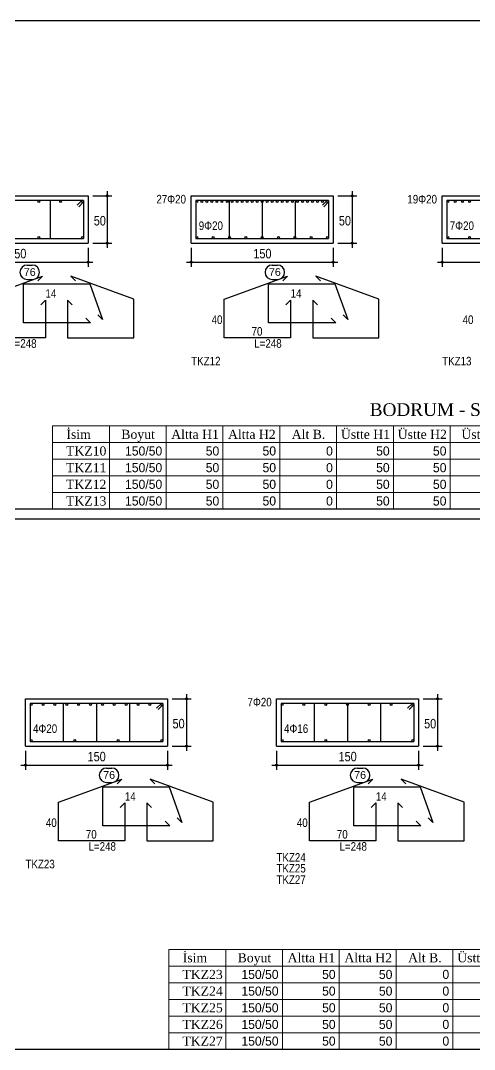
# Model space of a CAD drawing. Header units: metres. Extents: x 419734 to 420376, y 4564732 to 4565123.
# Drawn here: x 420126.03 to 420130.83, y 4565041.7 to 4565052.57 of the extents above; entities that cross this region are included whole.
import ezdxf

# ---------------------------------------------------------------- set-up
doc = ezdxf.new("R2010")
doc.units = ezdxf.units.M
for name, color, linetype in [('Standart', 7, 'Continuous'), ('SW_DIM', 33, 'Continuous'), ('SW_REINFORCEMENT', 7, 'Continuous'), ('SW_SEZIONI_CARPENTERIA', 4, 'Continuous'), ('SW_TXT_TESTI', 1, 'Continuous')]:
    doc.layers.add(name, color=color, linetype=linetype)
doc.styles.add('ACA_1', font='ARIALN.TTF')
doc.styles.add('arial_1_18', font='arial.ttf', dxfattribs={"height": 0.2})
doc.styles.add('SWS', font='ARIALN.TTF')
doc.styles.add('symbol_1_18', font='symbol.ttf', dxfattribs={"height": 0.2})
doc.styles.add('times new roman_1_18', font='times.ttf', dxfattribs={"height": 0.2})

msp = doc.modelspace()

# ---------------------------------------------------------------- linework, layer by layer
for points in [[(420099.2896, 4565052.56868), (420137.17244, 4565052.56868), (420137.17244, 4565047.40746), (420099.2896, 4565047.40746)], [(420099.2896, 4565047.30746), (420138.40152, 4565047.30746), (420138.40152, 4565041.70378), (420099.2896, 4565041.70378)]]:
    msp.add_lwpolyline(points, close=True)
at = {"layer": 'Standart', "color": 1, "linetype": 'Continuous', "lineweight": 5}
for points in [[(420126.37244, 4565048.28746), (420137.17244, 4565048.28746)], [(420126.37244, 4565048.28746), (420126.37244, 4565047.40746)], [(420126.97244, 4565048.28746), (420126.97244, 4565047.40746)], [(420127.57244, 4565048.28746), (420127.57244, 4565047.40746)], [(420128.17244, 4565048.28746), (420128.17244, 4565047.40746)], [(420128.77244, 4565048.28746), (420128.77244, 4565047.40746)], [(420129.37244, 4565048.28746), (420129.37244, 4565047.40746)], [(420129.97244, 4565048.28746), (420129.97244, 4565047.40746)], [(420130.57244, 4565048.28746), (420130.57244, 4565047.40746)], [(420126.37244, 4565048.11146), (420137.17244, 4565048.11146)], [(420126.37244, 4565047.93546), (420137.17244, 4565047.93546)], [(420126.37244, 4565047.75946), (420137.17244, 4565047.75946)], [(420126.37244, 4565047.58346), (420137.17244, 4565047.58346)], [(420126.37244, 4565047.40746), (420137.17244, 4565047.40746)], [(420127.60152, 4565042.75978), (420138.40152, 4565042.75978)], [(420127.60152, 4565042.75978), (420127.60152, 4565041.70378)], [(420128.20152, 4565042.75978), (420128.20152, 4565041.70378)], [(420128.80152, 4565042.75978), (420128.80152, 4565041.70378)], [(420129.40152, 4565042.75978), (420129.40152, 4565041.70378)], [(420130.00152, 4565042.75978), (420130.00152, 4565041.70378)], [(420130.60152, 4565042.75978), (420130.60152, 4565041.70378)], [(420127.60152, 4565042.58378), (420138.40152, 4565042.58378)], [(420127.60152, 4565042.40778), (420138.40152, 4565042.40778)], [(420127.60152, 4565042.23178), (420138.40152, 4565042.23178)], [(420127.60152, 4565042.05578), (420138.40152, 4565042.05578)], [(420127.60152, 4565041.87978), (420138.40152, 4565041.87978)], [(420127.60152, 4565041.70378), (420138.40152, 4565041.70378)]]:
    msp.add_lwpolyline(points, dxfattribs=at)
at = {"layer": 'SW_DIM'}
for points in [[(420126.79802, 4565050.7176), (420126.99802, 4565050.7176)], [(420126.94802, 4565050.7676), (420126.94802, 4565050.1676)], [(420129.38692, 4565050.7176), (420129.58692, 4565050.7176)], [(420129.53692, 4565050.7676), (420129.53692, 4565050.1676)], [(420126.74802, 4565050.1676), (420126.74802, 4565049.9676)], [(420126.79802, 4565050.2176), (420126.99802, 4565050.2176)], [(420127.83692, 4565050.1676), (420127.83692, 4565049.9676)], [(420129.33692, 4565050.1676), (420129.33692, 4565049.9676)], [(420129.38692, 4565050.2176), (420129.58692, 4565050.2176)], [(420130.48798, 4565050.1676), (420130.48798, 4565049.9676)], [(420125.19802, 4565050.0176), (420126.79802, 4565050.0176)], [(420127.78692, 4565050.0176), (420129.38692, 4565050.0176)], [(420130.43798, 4565050.0176), (420132.03798, 4565050.0176)], [(420127.6364, 4565045.40638), (420127.8364, 4565045.40638)], [(420127.7864, 4565045.45638), (420127.7864, 4565044.85638)], [(420130.28745, 4565045.40638), (420130.48745, 4565045.40638)], [(420130.43745, 4565045.45638), (420130.43745, 4565044.85638)], [(420126.0864, 4565044.85638), (420126.0864, 4565044.65638)], [(420127.5864, 4565044.85638), (420127.5864, 4565044.65638)], [(420127.6364, 4565044.90638), (420127.8364, 4565044.90638)], [(420128.73745, 4565044.85638), (420128.73745, 4565044.65638)], [(420130.23745, 4565044.85638), (420130.23745, 4565044.65638)], [(420130.28745, 4565044.90638), (420130.48745, 4565044.90638)], [(420126.0364, 4565044.70638), (420127.6364, 4565044.70638)], [(420128.68745, 4565044.70638), (420130.28745, 4565044.70638)]]:
    msp.add_lwpolyline(points, dxfattribs=at)
for centre in [(420126.94802, 4565050.7176), (420129.53692, 4565050.7176), (420126.94802, 4565050.2176), (420129.53692, 4565050.2176), (420126.74802, 4565050.0176), (420127.83692, 4565050.0176), (420129.33692, 4565050.0176), (420130.48798, 4565050.0176), (420127.7864, 4565045.40638), (420130.43745, 4565045.40638), (420127.7864, 4565044.90638), (420130.43745, 4565044.90638), (420126.0864, 4565044.70638), (420127.5864, 4565044.70638), (420128.73745, 4565044.70638), (420130.23745, 4565044.70638)]:
    msp.add_circle(centre, 0.01, dxfattribs=at)
at = {"layer": 'SW_REINFORCEMENT', "color": 7, "ltscale": 0.05, "flags": 128}
for points in [[(420126.69802, 4565050.6676), (420125.29802, 4565050.6676)], [(420126.34802, 4565050.6676), (420126.34802, 4565050.2676)], [(420126.68342, 4565050.6676), (420126.63392, 4565050.6181)], [(420126.69802, 4565050.653), (420126.64852, 4565050.6035)], [(420126.69802, 4565050.6676), (420126.69802, 4565050.2676)], [(420127.88692, 4565050.6676), (420127.88692, 4565050.2676)], [(420129.28692, 4565050.6676), (420127.88692, 4565050.6676)], [(420128.23692, 4565050.6676), (420128.23692, 4565050.2676)], [(420128.58692, 4565050.6676), (420128.58692, 4565050.2676)], [(420128.93692, 4565050.6676), (420128.93692, 4565050.2676)], [(420129.27232, 4565050.6676), (420129.22283, 4565050.6181)], [(420129.28692, 4565050.653), (420129.23743, 4565050.6035)], [(420129.28692, 4565050.6676), (420129.28692, 4565050.2676)], [(420130.53798, 4565050.6676), (420130.53798, 4565050.2676)], [(420131.93798, 4565050.6676), (420130.53798, 4565050.6676)], [(420125.29802, 4565050.2676), (420126.69802, 4565050.2676)], [(420127.88692, 4565050.2676), (420129.28692, 4565050.2676)], [(420130.53798, 4565050.2676), (420131.93798, 4565050.2676)], [(420126.10477, 4565049.98687), (420126.15877, 4565049.98687)], [(420128.69367, 4565049.98687), (420128.74767, 4565049.98687)], [(420125.59802, 4565049.6276), (420126.2652, 4565049.87044)], [(420126.10477, 4565049.83387), (420126.15877, 4565049.83387)], [(420126.2652, 4565049.87044), (420126.21571, 4565049.82094)], [(420127.23135, 4565049.6276), (420126.56417, 4565049.87044)], [(420126.56417, 4565049.87044), (420126.61367, 4565049.82094)], [(420128.18692, 4565049.6276), (420128.85411, 4565049.87044)], [(420128.69367, 4565049.83387), (420128.74767, 4565049.83387)], [(420128.85411, 4565049.87044), (420128.80461, 4565049.82094)], [(420129.82026, 4565049.6276), (420129.15308, 4565049.87044)], [(420129.15308, 4565049.87044), (420129.20257, 4565049.82094)], [(420126.06469, 4565049.3776), (420126.06469, 4565049.7876)], [(420126.06469, 4565049.7876), (420126.76469, 4565049.7876)], [(420126.76469, 4565049.7876), (420126.9015, 4565049.41173)], [(420128.65359, 4565049.3776), (420128.65359, 4565049.7876)], [(420128.65359, 4565049.7876), (420129.35359, 4565049.7876)], [(420129.35359, 4565049.7876), (420129.4904, 4565049.41173)], [(420126.24852, 4565049.5681), (420126.29802, 4565049.6176)], [(420126.29802, 4565049.6176), (420126.29802, 4565049.2176)], [(420126.58085, 4565049.5681), (420126.53135, 4565049.6176)], [(420126.53135, 4565049.6176), (420126.53135, 4565049.2176)], [(420127.23135, 4565049.2176), (420127.23135, 4565049.6276)], [(420128.18692, 4565049.2176), (420128.18692, 4565049.6276)], [(420128.83743, 4565049.5681), (420128.88692, 4565049.6176)], [(420128.88692, 4565049.6176), (420128.88692, 4565049.2176)], [(420129.16975, 4565049.5681), (420129.12026, 4565049.6176)], [(420129.12026, 4565049.6176), (420129.12026, 4565049.2176)], [(420129.82026, 4565049.2176), (420129.82026, 4565049.6276)], [(420126.72519, 4565049.4271), (420126.77469, 4565049.3776)], [(420126.9015, 4565049.41173), (420126.852, 4565049.46122)], [(420129.31409, 4565049.4271), (420129.36359, 4565049.3776)], [(420129.4904, 4565049.41173), (420129.4409, 4565049.46122)], [(420126.77469, 4565049.3776), (420126.06469, 4565049.3776)], [(420129.36359, 4565049.3776), (420128.65359, 4565049.3776)], [(420126.29802, 4565049.2176), (420125.59802, 4565049.2176)], [(420126.53135, 4565049.2176), (420127.23135, 4565049.2176)], [(420128.88692, 4565049.2176), (420128.18692, 4565049.2176)], [(420129.12026, 4565049.2176), (420129.82026, 4565049.2176)], [(420127.5364, 4565045.35638), (420126.1364, 4565045.35638)], [(420126.1364, 4565045.35638), (420126.1364, 4565044.95638)], [(420126.4864, 4565045.35638), (420126.4864, 4565044.95638)], [(420126.8364, 4565045.35638), (420126.8364, 4565044.95638)], [(420127.1864, 4565045.35638), (420127.1864, 4565044.95638)], [(420127.5218, 4565045.35638), (420127.4723, 4565045.30688)], [(420127.5364, 4565045.34178), (420127.4869, 4565045.29228)], [(420127.5364, 4565045.35638), (420127.5364, 4565044.95638)], [(420128.78745, 4565045.35638), (420128.78745, 4565044.95638)], [(420130.18745, 4565045.35638), (420128.78745, 4565045.35638)], [(420129.13745, 4565045.35638), (420129.13745, 4565044.95638)], [(420129.48745, 4565045.35638), (420129.48745, 4565044.95638)], [(420129.83745, 4565045.35638), (420129.83745, 4565044.95638)], [(420130.17285, 4565045.35638), (420130.12335, 4565045.30688)], [(420130.18745, 4565045.34178), (420130.13795, 4565045.29228)], [(420130.18745, 4565045.35638), (420130.18745, 4565044.95638)], [(420126.1364, 4565044.95638), (420127.5364, 4565044.95638)], [(420128.78745, 4565044.95638), (420130.18745, 4565044.95638)], [(420126.94314, 4565044.67564), (420126.99714, 4565044.67564)], [(420129.5942, 4565044.67564), (420129.6482, 4565044.67564)], [(420126.4364, 4565044.31638), (420127.10358, 4565044.55921)], [(420126.94314, 4565044.52264), (420126.99714, 4565044.52264)], [(420127.10358, 4565044.55921), (420127.05408, 4565044.50971)], [(420128.06973, 4565044.31638), (420127.40255, 4565044.55921)], [(420127.40255, 4565044.55921), (420127.45204, 4565044.50971)], [(420129.08745, 4565044.31638), (420129.75463, 4565044.55921)], [(420129.5942, 4565044.52264), (420129.6482, 4565044.52264)], [(420129.75463, 4565044.55921), (420129.70513, 4565044.50971)], [(420130.72078, 4565044.31638), (420130.0536, 4565044.55921)], [(420130.0536, 4565044.55921), (420130.1031, 4565044.50971)], [(420126.90306, 4565044.06638), (420126.90306, 4565044.47638)], [(420126.90306, 4565044.47638), (420127.60306, 4565044.47638)], [(420127.60306, 4565044.47638), (420127.73987, 4565044.1005)], [(420129.55412, 4565044.06638), (420129.55412, 4565044.47638)], [(420129.55412, 4565044.47638), (420130.25412, 4565044.47638)], [(420130.25412, 4565044.47638), (420130.39093, 4565044.1005)], [(420126.4364, 4565043.90638), (420126.4364, 4565044.31638)], [(420127.0869, 4565044.25688), (420127.1364, 4565044.30638)], [(420127.1364, 4565044.30638), (420127.1364, 4565043.90638)], [(420127.41923, 4565044.25688), (420127.36973, 4565044.30638)], [(420127.36973, 4565044.30638), (420127.36973, 4565043.90638)], [(420128.06973, 4565043.90638), (420128.06973, 4565044.31638)], [(420129.08745, 4565043.90638), (420129.08745, 4565044.31638)], [(420129.73795, 4565044.25688), (420129.78745, 4565044.30638)], [(420129.78745, 4565044.30638), (420129.78745, 4565043.90638)], [(420130.07028, 4565044.25688), (420130.02078, 4565044.30638)], [(420130.02078, 4565044.30638), (420130.02078, 4565043.90638)], [(420130.72078, 4565043.90638), (420130.72078, 4565044.31638)], [(420127.56356, 4565044.11587), (420127.61306, 4565044.06638)], [(420127.73987, 4565044.1005), (420127.69037, 4565044.15)], [(420130.21462, 4565044.11587), (420130.26412, 4565044.06638)], [(420130.39093, 4565044.1005), (420130.34143, 4565044.15)], [(420127.61306, 4565044.06638), (420126.90306, 4565044.06638)], [(420130.26412, 4565044.06638), (420129.55412, 4565044.06638)], [(420127.1364, 4565043.90638), (420126.4364, 4565043.90638)], [(420127.36973, 4565043.90638), (420128.06973, 4565043.90638)], [(420129.78745, 4565043.90638), (420129.08745, 4565043.90638)], [(420130.02078, 4565043.90638), (420130.72078, 4565043.90638)]]:
    msp.add_lwpolyline(points, dxfattribs=at)
at = {"layer": 'SW_REINFORCEMENT', "color": 7, "ltscale": 0.05}
for centre in [(420126.22802, 4565050.6576), (420126.45802, 4565050.6576), (420126.68802, 4565050.6576), (420127.89692, 4565050.6576), (420127.95, 4565050.6576), (420128.00308, 4565050.6576), (420128.05615, 4565050.6576), (420128.10923, 4565050.6576), (420128.16231, 4565050.6576), (420128.21539, 4565050.6576), (420128.26846, 4565050.6576), (420128.32154, 4565050.6576), (420128.37462, 4565050.6576), (420128.42769, 4565050.6576), (420128.48077, 4565050.6576), (420128.53385, 4565050.6576), (420128.58692, 4565050.6576), (420128.64, 4565050.6576), (420128.69308, 4565050.6576), (420128.74615, 4565050.6576), (420128.79923, 4565050.6576), (420128.85231, 4565050.6576), (420128.90539, 4565050.6576), (420128.95846, 4565050.6576), (420129.01154, 4565050.6576), (420129.06462, 4565050.6576), (420129.11769, 4565050.6576), (420129.17077, 4565050.6576), (420129.22385, 4565050.6576), (420129.27692, 4565050.6576), (420130.54798, 4565050.6576), (420130.62465, 4565050.6576), (420130.70131, 4565050.6576), (420130.77798, 4565050.6576), (420126.22802, 4565050.2776), (420126.68802, 4565050.2776), (420127.89692, 4565050.2776), (420128.06942, 4565050.2776), (420128.24192, 4565050.2776), (420128.41442, 4565050.2776), (420128.58692, 4565050.2776), (420128.75942, 4565050.2776), (420128.93192, 4565050.2776), (420129.10442, 4565050.2776), (420129.27692, 4565050.2776), (420130.54798, 4565050.2776), (420130.77798, 4565050.2776), (420126.1464, 4565045.34638), (420126.27185, 4565045.34638), (420126.3973, 4565045.34638), (420126.52276, 4565045.34638), (420126.64821, 4565045.34638), (420126.77367, 4565045.34638), (420126.89912, 4565045.34638), (420127.02458, 4565045.34638), (420127.15003, 4565045.34638), (420127.27549, 4565045.34638), (420127.40094, 4565045.34638), (420127.5264, 4565045.34638), (420128.79745, 4565045.34638), (420129.02745, 4565045.34638), (420129.25745, 4565045.34638), (420129.48745, 4565045.34638), (420129.71745, 4565045.34638), (420129.94745, 4565045.34638), (420130.17745, 4565045.34638), (420126.1464, 4565044.96638), (420126.6064, 4565044.96638), (420127.0664, 4565044.96638), (420127.5264, 4565044.96638), (420128.79745, 4565044.96638), (420129.25745, 4565044.96638), (420129.71745, 4565044.96638), (420130.17745, 4565044.96638)]:
    msp.add_circle(centre, 0.01, dxfattribs=at)
for centre, start, end in [((420126.10477, 4565049.91037), 90, 270), ((420126.15877, 4565049.91037), 270, 90), ((420128.69367, 4565049.91037), 90, 270), ((420128.74767, 4565049.91037), 270, 90), ((420126.94314, 4565044.59914), 90, 270), ((420126.99714, 4565044.59914), 270, 90), ((420129.5942, 4565044.59914), 90, 270), ((420129.6482, 4565044.59914), 270, 90)]:
    msp.add_arc(centre, 0.0765, start, end, dxfattribs=at)
at = {"layer": 'SW_SEZIONI_CARPENTERIA'}
for points in [[(420125.24802, 4565050.7176), (420126.74802, 4565050.7176)], [(420126.74802, 4565050.7176), (420126.74802, 4565050.2176)], [(420127.83692, 4565050.2176), (420127.83692, 4565050.7176)], [(420127.83692, 4565050.7176), (420129.33692, 4565050.7176)], [(420129.33692, 4565050.7176), (420129.33692, 4565050.2176)], [(420130.48798, 4565050.2176), (420130.48798, 4565050.7176)], [(420130.48798, 4565050.7176), (420131.98798, 4565050.7176)], [(420125.24802, 4565050.2176), (420126.74802, 4565050.2176)], [(420127.83692, 4565050.2176), (420129.33692, 4565050.2176)], [(420130.48798, 4565050.2176), (420131.98798, 4565050.2176)], [(420126.0864, 4565044.90638), (420126.0864, 4565045.40638)], [(420126.0864, 4565045.40638), (420127.5864, 4565045.40638)], [(420127.5864, 4565045.40638), (420127.5864, 4565044.90638)], [(420128.73745, 4565044.90638), (420128.73745, 4565045.40638)], [(420128.73745, 4565045.40638), (420130.23745, 4565045.40638)], [(420130.23745, 4565045.40638), (420130.23745, 4565044.90638)], [(420126.0864, 4565044.90638), (420127.5864, 4565044.90638)], [(420128.73745, 4565044.90638), (420130.23745, 4565044.90638)]]:
    msp.add_lwpolyline(points, dxfattribs=at)

# ---------------------------------------------------------------- texts
at = {"layer": 'Standart', "color": 3, "linetype": 'Continuous', "lineweight": 5, "style": 'arial_1_18'}
for p in [(420126.06884, 4565049.8727), (420128.65774, 4565049.8727), (420126.90721, 4565044.56147), (420129.55827, 4565044.56147)]:
    msp.add_text('76', height=0.081, dxfattribs=at).set_placement(p)
at = {"layer": 'SW_DIM', "style": 'SWS'}
for s, p in [('50', (420126.80802, 4565050.40545)), ('50', (420129.39692, 4565050.40545)), ('150', (420125.90479, 4565050.0576)), ('150', (420128.49369, 4565050.0576)), ('50', (420127.64026, 4565045.09422)), ('50', (420130.29745, 4565045.09422)), ('150', (420126.74317, 4565044.74638)), ('150', (420129.39422, 4565044.74638))]:
    msp.add_text(s, height=0.1, dxfattribs=at).set_placement(p)
at = {"layer": 'SW_REINFORCEMENT', "color": 1, "style": 'ACA_1'}
for s, p in [('27Φ20', (420127.4692, 4565050.6376)), ('19Φ20', (420130.12026, 4565050.6376)), ('9Φ20', (420127.91692, 4565050.3576)), ('7Φ20', (420130.56798, 4565050.3576)), ('14', (420126.29802, 4565049.6416)), ('14', (420128.88692, 4565049.6416)), ('40', (420128.05262, 4565049.3646)), ('40', (420130.70367, 4565049.3646)), ('70', (420128.47477, 4565049.2416)), ('L=248', (420125.91414, 4565049.1136)), ('L=248', (420128.50304, 4565049.1136)), ('TKZ12', (420127.83692, 4565048.9276)), ('TKZ13', (420130.48798, 4565048.9276)), ('7Φ20', (420128.43188, 4565045.32638)), ('4Φ20', (420126.1664, 4565045.04638)), ('4Φ16', (420128.81745, 4565045.04638)), ('14', (420127.1364, 4565044.33038)), ('14', (420129.78745, 4565044.33038)), ('40', (420126.30209, 4565044.05338)), ('40', (420128.95314, 4565044.05338)), ('70', (420126.72424, 4565043.93038)), ('70', (420129.3753, 4565043.93038)), ('L=248', (420126.75251, 4565043.80238)), ('L=248', (420129.40357, 4565043.80238)), ('TKZ24', (420128.73745, 4565043.68661)), ('TKZ23', (420126.0864, 4565043.61638)), ('TKZ25', (420128.73745, 4565043.57238)), ('TKZ27', (420128.73745, 4565043.45245))]:
    msp.add_text(s, height=0.09, dxfattribs=at).set_placement(p)
at = {"layer": 'SW_SEZIONI_CARPENTERIA', "style": 'times new roman_1_18'}
for s, p in [('İsim', (420126.51877, 4565048.15146)), ('Boyut', (420127.0989, 4565048.15146)), ('Altta H1', (420127.62607, 4565048.15146)), ('Altta H2', (420128.22607, 4565048.15146)), ('Alt B.', (420128.89898, 4565048.15146)), ('Üstte H1', (420129.41822, 4565048.15146)), ('Üstte H2', (420130.01822, 4565048.15146)), ('Üst B.', (420130.69112, 4565048.15146)), ('İsim', (420127.74786, 4565042.62378)), ('Boyut', (420128.32798, 4565042.62378)), ('Altta H1', (420128.85516, 4565042.62378)), ('Altta H2', (420129.45516, 4565042.62378)), ('Alt B.', (420130.12806, 4565042.62378)), ('Üstte H1', (420130.6473, 4565042.62378))]:
    msp.add_text(s, height=0.096, dxfattribs=at).set_placement(p)
at = {"layer": 'SW_TXT_TESTI', "linetype": 'Continuous', "lineweight": 5}
for s, height, style, p in [('BODRUM - S.TEMEL DONATILARI TABLOSU', 0.1344, 'times new roman_1_18', (420129.72245, 4565048.39306)), ('TKZ10', 0.096, 'times new roman_1_18', (420126.5145, 4565047.97546)), ('150/50', 0.096, 'symbol_1_18', (420127.13818, 4565047.97546)), ('50', 0.096, 'symbol_1_18', (420127.99052, 4565047.97546)), ('50', 0.096, 'symbol_1_18', (420128.59052, 4565047.97546)), ('0', 0.096, 'symbol_1_18', (420129.26148, 4565047.97546)), ('50', 0.096, 'symbol_1_18', (420129.79052, 4565047.97546)), ('50', 0.096, 'symbol_1_18', (420130.39052, 4565047.97546)), ('TKZ11', 0.096, 'times new roman_1_18', (420126.5145, 4565047.79946)), ('150/50', 0.096, 'symbol_1_18', (420127.13818, 4565047.79946)), ('50', 0.096, 'symbol_1_18', (420127.99052, 4565047.79946)), ('50', 0.096, 'symbol_1_18', (420128.59052, 4565047.79946)), ('0', 0.096, 'symbol_1_18', (420129.26148, 4565047.79946)), ('50', 0.096, 'symbol_1_18', (420129.79052, 4565047.79946)), ('50', 0.096, 'symbol_1_18', (420130.39052, 4565047.79946)), ('TKZ12', 0.096, 'times new roman_1_18', (420126.5145, 4565047.62346)), ('150/50', 0.096, 'symbol_1_18', (420127.13818, 4565047.62346)), ('50', 0.096, 'symbol_1_18', (420127.99052, 4565047.62346)), ('50', 0.096, 'symbol_1_18', (420128.59052, 4565047.62346)), ('0', 0.096, 'symbol_1_18', (420129.26148, 4565047.62346)), ('50', 0.096, 'symbol_1_18', (420129.79052, 4565047.62346)), ('50', 0.096, 'symbol_1_18', (420130.39052, 4565047.62346)), ('150/50', 0.096, 'symbol_1_18', (420127.13818, 4565047.44746)), ('TKZ13', 0.096, 'times new roman_1_18', (420126.5145, 4565047.44746)), ('50', 0.096, 'symbol_1_18', (420127.99052, 4565047.44746)), ('50', 0.096, 'symbol_1_18', (420128.59052, 4565047.44746)), ('0', 0.096, 'symbol_1_18', (420129.26148, 4565047.44746)), ('50', 0.096, 'symbol_1_18', (420129.79052, 4565047.44746)), ('50', 0.096, 'symbol_1_18', (420130.39052, 4565047.44746)), ('TKZ23', 0.096, 'times new roman_1_18', (420127.74359, 4565042.44778)), ('150/50', 0.096, 'symbol_1_18', (420128.36726, 4565042.44778)), ('50', 0.096, 'symbol_1_18', (420129.21961, 4565042.44778)), ('50', 0.096, 'symbol_1_18', (420129.81961, 4565042.44778)), ('0', 0.096, 'symbol_1_18', (420130.49057, 4565042.44778)), ('TKZ24', 0.096, 'times new roman_1_18', (420127.74359, 4565042.27178)), ('150/50', 0.096, 'symbol_1_18', (420128.36726, 4565042.27178)), ('50', 0.096, 'symbol_1_18', (420129.21961, 4565042.27178)), ('50', 0.096, 'symbol_1_18', (420129.81961, 4565042.27178)), ('0', 0.096, 'symbol_1_18', (420130.49057, 4565042.27178)), ('TKZ25', 0.096, 'times new roman_1_18', (420127.74359, 4565042.09578)), ('150/50', 0.096, 'symbol_1_18', (420128.36726, 4565042.09578)), ('50', 0.096, 'symbol_1_18', (420129.21961, 4565042.09578)), ('50', 0.096, 'symbol_1_18', (420129.81961, 4565042.09578)), ('0', 0.096, 'symbol_1_18', (420130.49057, 4565042.09578)), ('TKZ26', 0.096, 'times new roman_1_18', (420127.74359, 4565041.91978)), ('150/50', 0.096, 'symbol_1_18', (420128.36726, 4565041.91978)), ('50', 0.096, 'symbol_1_18', (420129.21961, 4565041.91978)), ('50', 0.096, 'symbol_1_18', (420129.81961, 4565041.91978)), ('0', 0.096, 'symbol_1_18', (420130.49057, 4565041.91978)), ('TKZ27', 0.096, 'times new roman_1_18', (420127.74359, 4565041.74378)), ('150/50', 0.096, 'symbol_1_18', (420128.36726, 4565041.74378)), ('50', 0.096, 'symbol_1_18', (420129.21961, 4565041.74378)), ('50', 0.096, 'symbol_1_18', (420129.81961, 4565041.74378)), ('0', 0.096, 'symbol_1_18', (420130.49057, 4565041.74378))]:
    msp.add_text(s, height=height, dxfattribs=dict(at, style=style)).set_placement(p)

doc.saveas('drawing.dxf')
